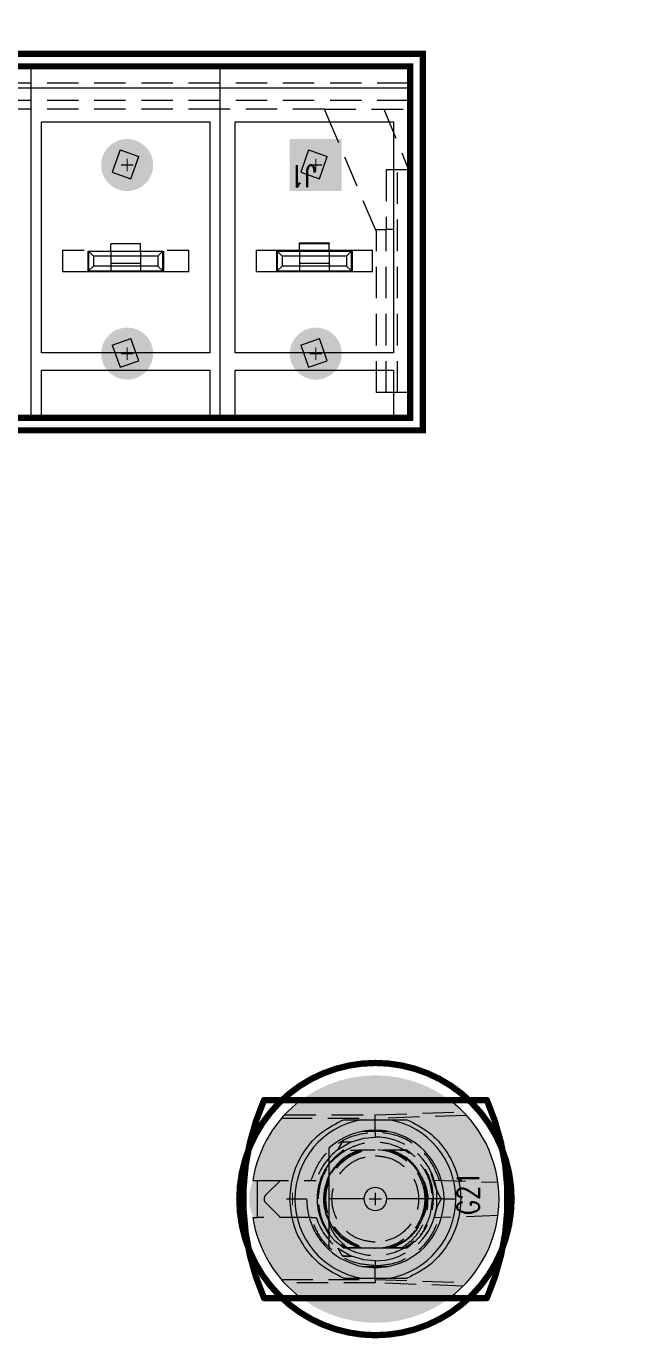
# Model space of a CAD drawing. Header units: millimetres. Extents: x 5 to 1395, y 5 to 415.
# Drawn here: x 1054.5 to 1079.2, y 230.2 to 283.2 of the extents above; entities that cross this region are included whole.
import ezdxf

# ---------------------------------------------------------------- set-up
doc = ezdxf.new("R2010")
doc.units = ezdxf.units.MM
doc.header["$PDSIZE"] = -1
doc.linetypes.add('HIDDEN', pattern=[1.905, 1.27, -0.635])
for name, color, linetype in [('DRIL_PLTE_THRU_01', 16, 'Continuous'), ('DRIL_PLTE_THRU_02', 146, 'Continuous'), ('DRIL_PLTE_THRU_03', 56, 'Continuous'), ('DRIL_PLTE_THRU_04', 216, 'Continuous'), ('DRIL_PLTE_THRU_05', 34, 'Continuous'), ('DRIL_PLTE_THRU_06', 96, 'Continuous'), ('DRIL_PLTE_THRU_07', 171, 'Continuous'), ('DRIL_PLTE_THRU_08', 176, 'Continuous'), ('DRIL_SYMBOL', 2, 'Continuous'), ('PADS_BOT', 5, 'Continuous'), ('PADS_INNER', 1, 'Continuous'), ('PADS_TOP', 1, 'Continuous'), ('PART_NAME_01', 1, 'Continuous'), ('PART_TOP_2DLINE_26', 5, 'Continuous'), ('PART_TOP_2DLINE_27', 5, 'Continuous')]:
    doc.layers.add(name, color=color, linetype=linetype)
doc.styles.add('W0$127', font='simplex', dxfattribs={"width": 0.75})
doc.dimstyles.new('ISO-25', dxfattribs={"dimtxt": 2.5, "dimasz": 2.5, "dimexe": 1.25, "dimexo": 0.625, "dimtad": 1, "dimtxsty": 'Standard', "dimcen": 2.5, "dimadec": 0, "dimazin": 0, "dimtfac": 1, "dimtmove": 0, "dimatfit": 3, "dimfxl": 0, "dimarcsym": 0})

# ---------------------------------------------------------------- blocks, each defined once
blk = doc.blocks.new('SMOOTH_0$254')
at = {"const_width": 0.127}
blk.add_lwpolyline([(-0.0635, 0, 1), (0.0635, 0, 1)], format="xyb", close=True, dxfattribs=at)
blk = doc.blocks.new('PART_BODY_TOP_13')
at = {"layer": 'PART_TOP_2DLINE_26', "const_width": 0.254}
blk.add_lwpolyline([(53.6702, -8.4836), (-54.0258, -8.4836), (-54.0258, 6.731), (53.6702, 6.731)], close=True, dxfattribs=at)
at = {"layer": 'PART_TOP_2DLINE_27', "const_width": 0.254}
blk.add_lwpolyline([(53.1622, -7.9756), (-53.5178, -7.9756), (-53.5178, 6.223), (53.1622, 6.223)], close=True, dxfattribs=at)
at = {"layer": 'PART_TOP_2DLINE_26'}
for p in [(-54.0258, 6.731), (-54.0258, -8.4836)]:
    blk.add_blockref('SMOOTH_0$254', p, dxfattribs=at)
at = {"layer": 'PART_TOP_2DLINE_27'}
for p in [(-53.5178, 6.223), (-53.5178, -7.9756)]:
    blk.add_blockref('SMOOTH_0$254', p, dxfattribs=at)
blk = doc.blocks.new('DRIL_SYMBOL_1$6')
at = {"layer": 'DRIL_SYMBOL', "const_width": 0.0508}
for points in [[(-0.254, 0), (0.254, 0)], [(0, -0.254), (0, 0.254)]]:
    blk.add_lwpolyline(points, dxfattribs=at)
blk = doc.blocks.new('DRIL_HOLE_1$6')
at = {"const_width": 0.8}
blk.add_lwpolyline([(-0.4, 0, 1), (0.4, 0, 1)], format="xyb", close=True, dxfattribs=at)
blk.add_blockref('DRIL_SYMBOL_1$6', (0, 0))
blk = doc.blocks.new('PAD_16')
at = {"const_width": 1.05}
blk.add_lwpolyline([(0, -0.525, 1), (0, 0.525, 1)], format="xyb", close=True, dxfattribs=at)
blk = doc.blocks.new('PAD_18')
at = {"const_width": 2.1}
blk.add_lwpolyline([(-1.05, 0), (1.05, 0)], dxfattribs=at)
blk = doc.blocks.new('STK_TOP_112')
at = {"layer": 'DRIL_PLTE_THRU_01'}
blk.add_blockref('DRIL_HOLE_1$6', (0, 0), dxfattribs=at)
at = {"layer": 'DRIL_PLTE_THRU_02'}
blk.add_blockref('DRIL_HOLE_1$6', (0, 0), dxfattribs=at)
at = {"layer": 'DRIL_PLTE_THRU_03'}
blk.add_blockref('DRIL_HOLE_1$6', (0, 0), dxfattribs=at)
at = {"layer": 'DRIL_PLTE_THRU_04'}
blk.add_blockref('DRIL_HOLE_1$6', (0, 0), dxfattribs=at)
at = {"layer": 'DRIL_PLTE_THRU_05'}
blk.add_blockref('DRIL_HOLE_1$6', (0, 0), dxfattribs=at)
at = {"layer": 'DRIL_PLTE_THRU_06'}
blk.add_blockref('DRIL_HOLE_1$6', (0, 0), dxfattribs=at)
at = {"layer": 'DRIL_PLTE_THRU_07'}
blk.add_blockref('DRIL_HOLE_1$6', (0, 0), dxfattribs=at)
at = {"layer": 'DRIL_PLTE_THRU_08'}
blk.add_blockref('DRIL_HOLE_1$6', (0, 0), dxfattribs=at)
at = {"layer": 'PADS_BOT'}
blk.add_blockref('PAD_16', (0, 0), dxfattribs=at)
at = {"layer": 'PADS_INNER'}
blk.add_blockref('PAD_16', (0, 0), dxfattribs=at)
at = {"layer": 'PADS_TOP'}
blk.add_blockref('PAD_18', (0, 0), dxfattribs=at)
blk = doc.blocks.new('STK_TOP_89')
at = {"layer": 'DRIL_PLTE_THRU_01'}
blk.add_blockref('DRIL_HOLE_1$6', (0, 0), dxfattribs=at)
at = {"layer": 'DRIL_PLTE_THRU_02'}
blk.add_blockref('DRIL_HOLE_1$6', (0, 0), dxfattribs=at)
at = {"layer": 'DRIL_PLTE_THRU_03'}
blk.add_blockref('DRIL_HOLE_1$6', (0, 0), dxfattribs=at)
at = {"layer": 'DRIL_PLTE_THRU_04'}
blk.add_blockref('DRIL_HOLE_1$6', (0, 0), dxfattribs=at)
at = {"layer": 'DRIL_PLTE_THRU_05'}
blk.add_blockref('DRIL_HOLE_1$6', (0, 0), dxfattribs=at)
at = {"layer": 'DRIL_PLTE_THRU_06'}
blk.add_blockref('DRIL_HOLE_1$6', (0, 0), dxfattribs=at)
at = {"layer": 'DRIL_PLTE_THRU_07'}
blk.add_blockref('DRIL_HOLE_1$6', (0, 0), dxfattribs=at)
at = {"layer": 'DRIL_PLTE_THRU_08'}
blk.add_blockref('DRIL_HOLE_1$6', (0, 0), dxfattribs=at)
at = {"layer": 'PADS_BOT'}
blk.add_blockref('PAD_16', (0, 0), dxfattribs=at)
at = {"layer": 'PADS_INNER'}
blk.add_blockref('PAD_16', (0, 0), dxfattribs=at)
at = {"layer": 'PADS_TOP'}
blk.add_blockref('PAD_16', (0, 0), dxfattribs=at)
blk = doc.blocks.new('SYM_TOP_15')
for name, p in [('PART_BODY_TOP_13', (0, 0)), ('STK_TOP_89', (-49.7078, 3.6322)), ('STK_TOP_89', (-42.0878, 3.6322)), ('STK_TOP_112', (-49.7078, -3.9878)), ('STK_TOP_89', (-42.0878, -3.9878))]:
    blk.add_blockref(name, p)
blk = doc.blocks.new('PART_TOP_100')
blk.add_blockref('SYM_TOP_15', (0, 0))
at = {"layer": 'PART_NAME_01', "style": 'W0$127', "width": 0.75}
blk.add_text('J1', height=0.889, dxfattribs=at).set_placement((-49.7078, -3.9878))
blk = doc.blocks.new('PART_BODY_TOP_1')
at = {"layer": 'PART_TOP_2DLINE_26', "const_width": 0.254}
blk.add_lwpolyline([(5.5, 0, 1), (-5.5, 0, 1)], format="xyb", close=True, dxfattribs=at)
at = {"layer": 'PART_TOP_2DLINE_27', "const_width": 0.254}
blk.add_lwpolyline([(-4.5, 4), (4.5, 4, -0.208911), (4.5, -4), (-4.5, -4, -0.208911)], format="xyb", close=True, dxfattribs=at)
at = {"layer": 'PART_TOP_2DLINE_27'}
for p in [(-4.5, 4), (4.5, 4), (-4.5, -4), (4.5, -4)]:
    blk.add_blockref('SMOOTH_0$254', p, dxfattribs=at)
blk = doc.blocks.new('DRIL_SYMBOL_5$15')
at = {"layer": 'DRIL_SYMBOL', "const_width": 0.0508}
for points in [[(-0.254, 0), (0.254, 0)], [(0, -0.254), (0, 0.254)]]:
    blk.add_lwpolyline(points, dxfattribs=at)
blk = doc.blocks.new('DRIL_HOLE_5$15')
at = {"const_width": 2.575}
blk.add_lwpolyline([(-1.2875, 0, 1), (1.2875, 0, 1)], format="xyb", close=True, dxfattribs=at)
blk.add_blockref('DRIL_SYMBOL_5$15', (0, 0))
blk = doc.blocks.new('PAD_0')
at = {"const_width": 5}
blk.add_lwpolyline([(0, -2.5, 1), (0, 2.5, 1)], format="xyb", close=True, dxfattribs=at)
blk = doc.blocks.new('STK_TOP_181')
at = {"layer": 'DRIL_PLTE_THRU_01'}
blk.add_blockref('DRIL_HOLE_5$15', (0, 0), dxfattribs=at)
at = {"layer": 'DRIL_PLTE_THRU_02'}
blk.add_blockref('DRIL_HOLE_5$15', (0, 0), dxfattribs=at)
at = {"layer": 'DRIL_PLTE_THRU_03'}
blk.add_blockref('DRIL_HOLE_5$15', (0, 0), dxfattribs=at)
at = {"layer": 'DRIL_PLTE_THRU_04'}
blk.add_blockref('DRIL_HOLE_5$15', (0, 0), dxfattribs=at)
at = {"layer": 'DRIL_PLTE_THRU_05'}
blk.add_blockref('DRIL_HOLE_5$15', (0, 0), dxfattribs=at)
at = {"layer": 'DRIL_PLTE_THRU_06'}
blk.add_blockref('DRIL_HOLE_5$15', (0, 0), dxfattribs=at)
at = {"layer": 'DRIL_PLTE_THRU_07'}
blk.add_blockref('DRIL_HOLE_5$15', (0, 0), dxfattribs=at)
at = {"layer": 'DRIL_PLTE_THRU_08'}
blk.add_blockref('DRIL_HOLE_5$15', (0, 0), dxfattribs=at)
at = {"layer": 'PADS_BOT'}
blk.add_blockref('PAD_0', (0, 0), dxfattribs=at)
at = {"layer": 'PADS_INNER'}
blk.add_blockref('PAD_0', (0, 0), dxfattribs=at)
at = {"layer": 'PADS_TOP'}
blk.add_blockref('PAD_0', (0, 0), dxfattribs=at)
blk = doc.blocks.new('DRIL_SYMBOL_2$55')
at = {"layer": 'DRIL_SYMBOL', "const_width": 0.0508}
for points in [[(-0.254, 0), (0.254, 0)], [(0, -0.254), (0, 0.254)]]:
    blk.add_lwpolyline(points, dxfattribs=at)
blk = doc.blocks.new('DRIL_HOLE_2$55')
at = {"const_width": 1.275}
blk.add_lwpolyline([(-0.6375, 0, 1), (0.6375, 0, 1)], format="xyb", close=True, dxfattribs=at)
blk.add_blockref('DRIL_SYMBOL_2$55', (0, 0))
blk = doc.blocks.new('PAD_1')
at = {"const_width": 1.75}
blk.add_lwpolyline([(0, -0.875, 1), (0, 0.875, 1)], format="xyb", close=True, dxfattribs=at)
blk = doc.blocks.new('STK_TOP_182')
at = {"layer": 'DRIL_PLTE_THRU_01'}
blk.add_blockref('DRIL_HOLE_2$55', (0, 0), dxfattribs=at)
at = {"layer": 'DRIL_PLTE_THRU_02'}
blk.add_blockref('DRIL_HOLE_2$55', (0, 0), dxfattribs=at)
at = {"layer": 'DRIL_PLTE_THRU_03'}
blk.add_blockref('DRIL_HOLE_2$55', (0, 0), dxfattribs=at)
at = {"layer": 'DRIL_PLTE_THRU_04'}
blk.add_blockref('DRIL_HOLE_2$55', (0, 0), dxfattribs=at)
at = {"layer": 'DRIL_PLTE_THRU_05'}
blk.add_blockref('DRIL_HOLE_2$55', (0, 0), dxfattribs=at)
at = {"layer": 'DRIL_PLTE_THRU_06'}
blk.add_blockref('DRIL_HOLE_2$55', (0, 0), dxfattribs=at)
at = {"layer": 'DRIL_PLTE_THRU_07'}
blk.add_blockref('DRIL_HOLE_2$55', (0, 0), dxfattribs=at)
at = {"layer": 'DRIL_PLTE_THRU_08'}
blk.add_blockref('DRIL_HOLE_2$55', (0, 0), dxfattribs=at)
at = {"layer": 'PADS_BOT'}
blk.add_blockref('PAD_1', (0, 0), dxfattribs=at)
at = {"layer": 'PADS_INNER'}
blk.add_blockref('PAD_1', (0, 0), dxfattribs=at)
at = {"layer": 'PADS_TOP'}
blk.add_blockref('PAD_1', (0, 0), dxfattribs=at)
blk = doc.blocks.new('SYM_TOP_3')
for name, p in [('PART_BODY_TOP_1', (0, 0)), ('STK_TOP_181', (0, 0)), ('STK_TOP_182', (3.35, 0))]:
    blk.add_blockref(name, p)
blk = doc.blocks.new('PART_TOP_11')
blk.add_blockref('SYM_TOP_3', (0, 0))
at = {"layer": 'PART_NAME_01', "style": 'W0$127', "width": 0.75}
blk.add_text('G21', height=0.889, rotation=270, dxfattribs=at).set_placement((-4.191, 0.635))
blk = doc.blocks.new('q')
at = {"rotation": 180}
for name, p in [('PART_TOP_100', (1016.468, 273.592)), ('PART_TOP_11', (1068.585, 235.799))]:
    blk.add_blockref(name, p, dxfattribs=at)
blk = doc.blocks.new('*D231')
at = {"color": 0, "lineweight": -2}
for p, q in [((969.595, 286.609), (969.595, 323.77)), ((1257.145, 181.679), (1257.145, 323.77)), ((1253.843, 322.77), (972.897, 322.77))]:
    blk.add_line(p, q, dxfattribs=at)
at = {"color": 0}
for points in [[(972.897, 323.321), (972.897, 322.22), (969.595, 322.77)], [(1253.843, 323.321), (1253.843, 322.22), (1257.145, 322.77)]]:
    blk.add_solid(points, dxfattribs=at)
at = {"layer": 'Defpoints', "color": 0}
for p in [(969.595, 322.77), (969.595, 285.609), (1257.145, 180.679)]:
    blk.add_point(p, dxfattribs=at)
at = {"color": 0, "insert": (1113.37, 326.336), "char_height": 3.5, "attachment_point": 5}
blk.add_mtext('287,550', dxfattribs=at)

msp = doc.modelspace()

# ---------------------------------------------------------------- linework, layer by layer
at = {"color": 7, "linetype": 'Continuous', "lineweight": 15}
for p, q in [((1047.0648, 281.5888), (1054.6848, 281.5888)), ((1054.6848, 280.6888), (1054.6848, 281.5888)), ((1054.6848, 281.5888), (1062.3048, 281.5888)), ((1062.3048, 281.5888), (1069.9248, 281.5888)), ((1062.3048, 281.5888), (1062.3048, 280.6888)), ((1069.9248, 281.5888), (1069.9248, 280.6888)), ((1054.6848, 280.6888), (1047.0648, 280.6888)), ((1054.6848, 267.3888), (1054.6848, 280.6888)), ((1062.3048, 280.6888), (1054.6848, 280.6888)), ((1062.3048, 280.6888), (1062.3048, 267.3888)), ((1069.9248, 280.6888), (1062.3048, 280.6888)), ((1069.9248, 267.3888), (1069.9248, 280.6888)), ((1055.0948, 269.9888), (1055.0948, 279.3188)), ((1055.0948, 279.3188), (1061.8948, 279.3188)), ((1061.8948, 279.3188), (1061.8948, 269.9888)), ((1062.9148, 269.9888), (1062.9148, 279.3188)), ((1062.9148, 279.3188), (1069.3148, 279.3188)), ((1069.3148, 279.3188), (1069.3148, 269.9888)), ((1059.0948, 274.398), (1057.8948, 274.398)), ((1057.8948, 274.0988), (1057.8948, 274.398)), ((1059.0948, 274.0988), (1059.0948, 274.398)), ((1066.7148, 274.398), (1065.5148, 274.398)), ((1065.5148, 274.0988), (1065.5148, 274.398)), ((1066.7148, 274.0988), (1066.7148, 274.398)), ((1055.9448, 274.1388), (1056.8244, 274.1388)), ((1055.9448, 274.1388), (1055.9448, 273.2588)), ((1056.9648, 274.0988), (1056.9648, 273.2988)), ((1057.1948, 273.8988), (1056.9948, 274.0988)), ((1056.9948, 274.0988), (1059.9948, 274.0988)), ((1056.9948, 274.0988), (1056.9948, 273.2988)), ((1059.7948, 273.8988), (1057.1948, 273.8988)), ((1057.1948, 273.8988), (1057.1948, 273.4988)), ((1059.9948, 274.0988), (1059.7948, 273.8988)), ((1059.7948, 273.8988), (1059.7948, 273.4988)), ((1059.9948, 273.2988), (1059.9948, 274.0988)), ((1060.0248, 274.0988), (1060.0248, 273.2988)), ((1060.1652, 274.1388), (1061.0448, 274.1388)), ((1061.0448, 273.2588), (1061.0448, 274.1388)), ((1063.7648, 274.1388), (1065.5148, 274.1388)), ((1063.7648, 274.1388), (1063.7648, 273.2588)), ((1064.6148, 274.0988), (1064.5848, 274.0988)), ((1064.5848, 274.0988), (1064.5848, 273.2988)), ((1064.8148, 273.8988), (1064.6148, 274.0988)), ((1064.6148, 274.0988), (1067.6148, 274.0988)), ((1064.6148, 274.0988), (1064.6148, 273.2988)), ((1067.4148, 273.8988), (1064.8148, 273.8988)), ((1064.8148, 273.8988), (1064.8148, 273.4988)), ((1066.7148, 274.1388), (1068.4648, 274.1388)), ((1067.6148, 274.0988), (1067.4148, 273.8988)), ((1067.4148, 273.8988), (1067.4148, 273.4988)), ((1067.6148, 273.2988), (1067.6148, 274.0988)), ((1067.6148, 274.0988), (1067.6448, 274.0988)), ((1067.6448, 274.0988), (1067.6448, 273.2988)), ((1068.4648, 273.2588), (1068.4648, 274.1388)), ((1061.0448, 273.2588), (1055.9448, 273.2588)), ((1056.9648, 273.2988), (1056.9948, 273.2988)), ((1057.1948, 273.4988), (1056.9948, 273.2988)), ((1056.9948, 273.2988), (1059.9948, 273.2988)), ((1059.7948, 273.4988), (1057.1948, 273.4988)), ((1059.9948, 273.2988), (1059.7948, 273.4988)), ((1059.9948, 273.2988), (1060.0248, 273.2988)), ((1068.4648, 273.2588), (1063.7648, 273.2588)), ((1064.5848, 273.2988), (1064.6148, 273.2988)), ((1064.8148, 273.4988), (1064.6148, 273.2988)), ((1064.6148, 273.2988), (1067.6148, 273.2988)), ((1067.4148, 273.4988), (1064.8148, 273.4988)), ((1067.6148, 273.2988), (1067.4148, 273.4988)), ((1067.6148, 273.2988), (1067.6448, 273.2988)), ((1061.8948, 269.9888), (1055.0948, 269.9888)), ((1069.3148, 269.9888), (1062.9148, 269.9888)), ((1055.0948, 267.3888), (1055.0948, 269.2888)), ((1055.0948, 269.2888), (1061.8948, 269.2888)), ((1061.8948, 269.2888), (1061.8948, 267.3888)), ((1062.9148, 269.2888), (1069.3148, 269.2888)), ((1062.9148, 267.3888), (1062.9148, 269.2888)), ((1069.3148, 269.2888), (1069.3148, 267.3888)), ((1054.2748, 267.3888), (1054.6848, 267.3888)), ((1054.6848, 267.3888), (1055.0948, 267.3888)), ((1061.8948, 267.3888), (1055.0948, 267.3888)), ((1061.8948, 267.3888), (1062.3048, 267.3888)), ((1062.3048, 267.3888), (1062.9148, 267.3888)), ((1069.3148, 267.3888), (1062.9148, 267.3888)), ((1069.3148, 267.3888), (1069.9248, 267.3888)), ((1071.5798, 239.8038), (1065.5798, 239.8038)), ((1063.6364, 236.5538), (1063.8048, 236.5538)), ((1063.8048, 236.5538), (1063.8048, 235.0538)), ((1065.3298, 235.8038), (1065.8048, 235.8038)), ((1068.115, 235.8038), (1066.7048, 235.8038)), ((1071.3548, 235.8038), (1069.0446, 235.8038)), ((1071.3548, 235.8038), (1071.8298, 235.8038)), ((1063.6364, 235.0538), (1063.8048, 235.0538)), ((1065.5798, 231.8038), (1071.5798, 231.8038))]:
    msp.add_line(p, q, dxfattribs=at)
at = {"color": 7, "linetype": 'HIDDEN', "lineweight": 0}
for p, q in [((1054.6848, 280.8888), (1047.0648, 280.8888)), ((1062.3048, 280.8888), (1054.6848, 280.8888)), ((1069.9248, 280.8888), (1062.3048, 280.8888)), ((1054.6848, 280.1888), (1047.0648, 280.1888)), ((1062.3048, 280.1888), (1054.6848, 280.1888)), ((1069.9248, 280.1888), (1062.3048, 280.1888)), ((1054.6848, 279.8388), (1047.0648, 279.8388)), ((1062.3048, 279.8388), (1054.6848, 279.8388)), ((1066.5248, 279.8388), (1062.3048, 279.8388)), ((1066.5248, 279.8388), (1069.9248, 279.8388)), ((1066.7455, 279.3188), (1066.5248, 279.8388)), ((1068.9248, 279.8388), (1069.9248, 277.3888)), ((1068.592, 274.9688), (1066.7455, 279.3188)), ((1058.2671, 278.1895), (1057.95, 277.294)), ((1058.2671, 278.1895), (1059.0212, 277.9224)), ((1058.7041, 277.0269), (1059.0212, 277.9224)), ((1065.8871, 278.1895), (1065.57, 277.294)), ((1065.8871, 278.1895), (1066.6412, 277.9224)), ((1066.3241, 277.0269), (1066.6412, 277.9224)), ((1069.0248, 277.3888), (1069.0248, 274.9688)), ((1069.3148, 277.3888), (1069.0248, 277.3888)), ((1069.9248, 277.3888), (1069.3148, 277.3888)), ((1069.4748, 268.3888), (1069.4748, 277.3888)), ((1057.95, 277.294), (1058.7041, 277.0269)), ((1065.57, 277.294), (1066.3241, 277.0269)), ((1068.592, 274.9688), (1069.0248, 274.9688)), ((1068.6248, 274.8915), (1068.592, 274.9688)), ((1068.6248, 268.3888), (1068.6248, 274.8915)), ((1069.0248, 268.3888), (1069.0248, 274.9688)), ((1069.3148, 274.9688), (1069.0248, 274.9688)), ((1065.5148, 274.398), (1065.5148, 274.4388)), ((1065.5148, 274.4388), (1066.7148, 274.4388)), ((1066.7148, 274.4388), (1066.7148, 274.398)), ((1057.8948, 274.0988), (1057.8948, 273.2988)), ((1059.0948, 274.0988), (1059.0948, 273.2988)), ((1065.5148, 274.1388), (1066.7148, 274.1388)), ((1065.5148, 274.0988), (1065.5148, 273.2988)), ((1066.7148, 274.0988), (1066.7148, 273.2988)), ((1059.0948, 273.5988), (1057.8948, 273.5988)), ((1066.7148, 273.5988), (1065.5148, 273.5988)), ((1057.95, 270.3036), (1058.7041, 270.5706)), ((1059.0212, 269.6751), (1058.7041, 270.5706)), ((1065.57, 270.3036), (1066.3241, 270.5706)), ((1066.6412, 269.6751), (1066.3241, 270.5706)), ((1057.95, 270.3036), (1058.2671, 269.4081)), ((1065.57, 270.3036), (1065.8871, 269.4081)), ((1058.2671, 269.4081), (1059.0212, 269.6751)), ((1065.8871, 269.4081), (1066.6412, 269.6751)), ((1069.0248, 268.3888), (1068.6248, 268.3888)), ((1069.4748, 268.3888), (1069.0248, 268.3888)), ((1069.9248, 268.3888), (1069.4748, 268.3888)), ((1064.9085, 239.1981), (1068.5798, 239.1981)), ((1068.5798, 239.1982), (1072.1323, 239.3223)), ((1068.5798, 239.0538), (1068.5798, 239.1982)), ((1072.2655, 239.1825), (1068.5798, 239.0538)), ((1067.9295, 239.0538), (1064.7801, 239.0538)), ((1068.5798, 238.5038), (1068.5798, 239.0538)), ((1068.5798, 238.5038), (1068.5798, 238.3038)), ((1069.1042, 238.5288), (1069.1042, 238.5288)), ((1066.6906, 237.2014), (1067.3063, 237.7788)), ((1067.6199, 238.1121), (1067.0607, 237.7893)), ((1067.0607, 237.7893), (1067.2182, 238.0621)), ((1067.3063, 237.7788), (1067.0703, 237.581)), ((1067.3572, 237.4848), (1067.9289, 237.7788)), ((1067.3572, 237.4848), (1067.9289, 237.7788)), ((1067.5789, 237.7788), (1067.9289, 237.7788)), ((1067.6748, 237.619), (1068.0138, 237.7788)), ((1068.0138, 237.7788), (1067.6748, 237.619)), ((1067.9289, 237.7788), (1067.6878, 237.6548)), ((1068.2646, 237.7788), (1068.0138, 237.7788)), ((1068.4982, 237.7788), (1068.2646, 237.7788)), ((1068.5798, 237.7788), (1068.3118, 237.7788)), ((1069.1458, 237.7788), (1068.895, 237.7788)), ((1069.1458, 237.7788), (1069.8513, 237.4175)), ((1069.1458, 237.7788), (1069.6157, 237.5572)), ((1069.6156, 237.5572), (1069.1458, 237.7788)), ((1069.1458, 237.7787), (1069.6779, 237.5279)), ((1069.6779, 237.5279), (1069.1458, 237.7787)), ((1069.1458, 237.7787), (1069.6779, 237.5279)), ((1069.6779, 237.5279), (1069.1458, 237.7787)), ((1069.8533, 237.7788), (1069.2307, 237.7788)), ((1069.6777, 237.5489), (1069.2307, 237.7788)), ((1069.2307, 237.7788), (1069.7448, 237.5145)), ((1069.7448, 237.5144), (1069.2307, 237.7788)), ((1069.2307, 237.7788), (1069.7448, 237.5145)), ((1069.5807, 237.7788), (1069.8533, 237.7788)), ((1069.9927, 237.662), (1069.8533, 237.7788)), ((1070.0508, 237.6133), (1069.8533, 237.7788)), ((1063.8048, 236.5538), (1065.9861, 236.5538)), ((1064.1717, 235.9806), (1064.745, 236.5538)), ((1071.0589, 236.1266), (1070.8387, 236.8148)), ((1070.9599, 236.5687), (1073.534, 236.4788)), ((1070.9599, 236.5687), (1071.0589, 236.1266)), ((1070.9298, 235.8038), (1070.8892, 236.1275)), ((1070.9298, 235.8038), (1070.8909, 236.1141)), ((1071.0589, 236.1266), (1071.2164, 235.8538)), ((1071.0589, 235.4809), (1071.0589, 236.1266)), ((1064.745, 235.0538), (1064.1717, 235.627)), ((1070.8966, 235.5388), (1070.9298, 235.8038)), ((1070.9398, 235.003), (1071.0589, 235.4809)), ((1071.0589, 235.4809), (1070.9599, 235.0389)), ((1071.2164, 235.7538), (1071.0589, 235.4809)), ((1065.9861, 235.0538), (1063.8048, 235.0538)), ((1073.534, 235.1288), (1070.9599, 235.0389)), ((1070.4043, 234.3472), (1070.615, 234.6288)), ((1067.0779, 234.0202), (1067.3063, 233.8288)), ((1067.128, 233.9782), (1067.3063, 233.8288)), ((1067.6141, 233.9907), (1067.9289, 233.8288)), ((1068.0138, 233.8288), (1067.6965, 233.9784)), ((1067.7009, 233.9763), (1068.0138, 233.8288)), ((1069.7023, 234.0912), (1069.1458, 233.8288)), ((1069.1458, 233.8288), (1069.7023, 234.0912)), ((1069.7023, 234.0912), (1069.1458, 233.8288)), ((1069.1458, 233.8288), (1069.7023, 234.0912)), ((1069.2307, 233.8288), (1069.743, 234.0922)), ((1069.8533, 233.8288), (1070.1268, 234.058)), ((1067.0607, 233.8183), (1067.6199, 233.4954)), ((1067.6199, 233.4954), (1067.3048, 233.4954)), ((1067.3063, 233.8288), (1067.9289, 233.8288)), ((1067.9289, 233.8288), (1067.3063, 233.8288)), ((1067.3063, 233.8288), (1068.2646, 233.8288)), ((1068.2646, 233.8288), (1068.895, 233.8288)), ((1068.895, 233.8288), (1069.6524, 233.8288)), ((1069.2307, 233.8288), (1069.8533, 233.8288)), ((1069.6524, 233.8288), (1069.2307, 233.8288)), ((1068.5798, 233.3038), (1068.5798, 233.1038)), ((1068.5798, 232.5538), (1068.5798, 233.1038)), ((1064.7801, 232.5538), (1067.9295, 232.5538)), ((1068.5798, 232.4094), (1064.9085, 232.4094)), ((1068.5798, 232.5538), (1072.2655, 232.4251)), ((1068.5798, 232.5538), (1068.5798, 232.4094)), ((1072.1323, 232.2853), (1068.5798, 232.4094))]:
    msp.add_line(p, q, dxfattribs=at)
at = {"color": 7, "linetype": 'HIDDEN', "lineweight": 0, "flags": 128}
for points in [[(1057.8948, 274.0988), (1057.8948, 274.0988)], [(1059.0948, 274.0988), (1059.0948, 274.0988)], [(1059.9948, 274.0988), (1059.9948, 274.0988)], [(1065.5148, 274.0988), (1065.5148, 274.0988)], [(1066.7148, 274.0988), (1066.7148, 274.0988)], [(1067.6148, 274.0988), (1067.6148, 274.0988)], [(1067.6199, 238.1121), (1068.1142, 238.26), (1068.5883, 238.3038)], [(1067.3063, 237.7788), (1067.3063, 237.7788)], [(1068.0138, 237.7788), (1068.0138, 237.7788)], [(1068.0138, 237.7788), (1068.0138, 237.7788)], [(1068.0138, 237.7788), (1068.0138, 237.7788)], [(1068.0138, 237.7788), (1068.0138, 237.7788)], [(1068.0138, 237.7788), (1068.0138, 237.7788)], [(1069.1458, 237.7788), (1069.1458, 237.7788)], [(1069.1458, 237.7788), (1069.1458, 237.7788)], [(1069.1458, 237.7788), (1069.1458, 237.7788)], [(1069.1458, 237.7788), (1069.1458, 237.7788)], [(1069.1458, 237.7788), (1069.1458, 237.7788)], [(1069.1458, 237.7788), (1069.1458, 237.7788)], [(1069.1458, 237.7788), (1069.1458, 237.7788)], [(1069.1458, 237.7788), (1069.1458, 237.7788)], [(1069.8533, 237.7788), (1069.8533, 237.7788)], [(1066.6506, 235.0277), (1066.6468, 235.0563), (1066.6467, 235.0652), (1066.647, 235.0665), (1066.6474, 235.0674), (1066.6475, 235.0675), (1066.6475, 235.0676), (1066.6476, 235.0676), (1066.6476, 235.0676), (1066.6476, 235.0676), (1066.6476, 235.0676), (1066.6476, 235.0676), (1066.6475, 235.0676), (1066.6473, 235.0676), (1066.6472, 235.0676), (1066.6472, 235.0676), (1066.6472, 235.0676), (1066.6472, 235.0676), (1066.6472, 235.0676), (1066.6473, 235.0676), (1066.6475, 235.0677), (1066.6477, 235.0677), (1066.6478, 235.0677), (1066.6478, 235.0677), (1066.6479, 235.0678), (1066.6479, 235.0678), (1066.6479, 235.0678), (1066.6479, 235.0678), (1066.6482, 235.0678), (1066.6486, 235.0677), (1066.6493, 235.0673), (1066.6519, 235.0644), (1066.7161, 234.9349), (1066.8033, 234.7719)], [(1070.359, 234.7765), (1070.359, 234.7765)], [(1069.607, 234.0246), (1069.607, 234.0246)], [(1067.3063, 233.8288), (1067.3063, 233.8288)], [(1067.3063, 233.8288), (1067.3063, 233.8288)], [(1067.3063, 233.8288), (1067.3063, 233.8288)], [(1067.3063, 233.8288), (1067.3063, 233.8288)], [(1067.3063, 233.8288), (1067.3063, 233.8288)], [(1067.3063, 233.8288), (1067.3063, 233.8288)], [(1067.3063, 233.8288), (1067.3063, 233.8288)], [(1067.3063, 233.8288), (1067.3063, 233.8288)], [(1068.5798, 233.3038), (1068.1142, 233.3475), (1067.6199, 233.4954)], [(1068.2646, 233.8288), (1068.2646, 233.8288)], [(1068.895, 233.8288), (1068.895, 233.8288)], [(1069.8533, 233.8288), (1069.8533, 233.8288)], [(1069.8533, 233.8288), (1069.8533, 233.8288)], [(1069.8533, 233.8288), (1069.8533, 233.8288)], [(1069.8533, 233.8288), (1069.8533, 233.8288)], [(1069.8533, 233.8288), (1069.8533, 233.8288)], [(1069.8533, 233.8288), (1069.8533, 233.8288)], [(1069.8533, 233.8288), (1069.8533, 233.8288)]]:
    msp.add_lwpolyline(points, dxfattribs=at)
at = {"color": 7, "linetype": 'HIDDEN', "lineweight": 0}
msp.add_circle((1068.5798, 235.8038), 2, dxfattribs=at)
at = {"color": 7, "linetype": 'Continuous', "lineweight": 15}
for radius, start, end in [(5, 126.8699, 171.37307), (5, 306.8699, 53.1301), (3.25, 100.06327, 180), (3.25, 0, 79.93673), (2.775, 100.89324, 132.50663), (2.775, 79.10676, 100.89295), (2.775, 0, 79.10705), (0.4648, 0, 180), (3.25, 180, 259.93673), (0.4648, 180, 0), (2.775, 280.89295, 0), (3.25, 280.06327, 0), (5, 188.62693, 233.1301), (2.775, 227.49336, 259.10705), (2.775, 259.10668, 280.89376)]:
    msp.add_arc((1068.5798, 235.8038), radius, start, end, dxfattribs=at)
at = {"color": 7, "linetype": 'HIDDEN', "lineweight": 0}
for radius, start, end in [(2.5, 17.81569, 90), (2.5, 127.42024, 162.5424), (2.35, 143.50581, 237.18508), (2.5, 197.4576, 232.57976), (2.5, 270, 342.18431)]:
    msp.add_arc((1068.5798, 235.8038), radius, start, end, dxfattribs=at)
at = {"color": 7, "linetype": 'Continuous', "lineweight": 15}
for points, knots in [([(1065.1298, 235.8098), (1065.1584, 236.1433), (1065.217, 236.8255), (1065.6832, 237.7632), (1066.3801, 238.5449), (1066.9915, 238.8531), (1067.2904, 239.0038)], [0, 0, 0, 0, 0.2444232, 0.4999998, 0.7555769, 1, 1, 1, 1]), ([(1067.2904, 239.0038), (1067.4249, 239.0038), (1067.5987, 239.0038), (1067.793, 239.0038), (1067.8736, 239.0038), (1067.9276, 239.0038), (1067.9672, 239.0038), (1067.9934, 239.0038), (1068.0074, 239.0038), (1068.0115, 239.0038), (1068.0118, 239.0038), (1068.0119, 239.0038)], [0, 0, 0, 0, 0.521928, 0.6747068, 0.7796364, 0.8517325, 0.9016677, 0.9545656, 0.9758794, 0.9930947, 1, 1, 1, 1]), ([(1068.0119, 239.0038), (1068.1879, 239.0038), (1068.5403, 239.0038), (1068.9334, 239.0038), (1069.1258, 239.0038), (1069.1477, 239.0038)], [0, 0, 0, 0, 0.4691021, 0.9396121, 1, 1, 1, 1]), ([(1069.1477, 239.0038), (1069.1482, 239.0038), (1069.1494, 239.0038), (1069.1611, 239.0038), (1069.2046, 239.0038), (1069.4011, 239.0038), (1069.635, 239.0038), (1069.8312, 239.0038), (1069.8692, 239.0038)], [0, 0, 0, 0, 0.0169296, 0.0393015, 0.0816945, 0.2361993, 0.8521512, 1, 1, 1, 1]), ([(1069.8692, 239.0038), (1070.1682, 238.8528), (1070.7799, 238.5441), (1071.482, 237.7608), (1071.9305, 236.8211), (1072.0784, 235.8038), (1071.9305, 234.7864), (1071.482, 233.8468), (1070.7799, 233.0635), (1070.1682, 232.7547), (1069.8692, 232.6038)], [0, 0, 0, 0, 0.1222031, 0.25, 0.377796, 0.4999996, 0.6222032, 0.75, 0.8777969, 1, 1, 1, 1]), ([(1069.1042, 238.5288), (1068.8141, 238.5288), (1068.461, 238.5288), (1068.1168, 238.5288), (1068.0554, 238.5288)], [0, 0, 0, 0, 0.8214867, 1, 1, 1, 1]), ([(1066.7048, 237.8495), (1066.7048, 237.4119), (1066.7048, 236.8089), (1066.7048, 236.0201), (1066.7048, 235.8038)], [0, 0, 0, 0, 0.7257586, 1, 1, 1, 1]), ([(1067.2904, 232.6038), (1066.9907, 232.755), (1066.3776, 233.0643), (1065.6795, 233.8492), (1065.214, 234.7908), (1065.1574, 235.4753), (1065.1298, 235.8098)], [0, 0, 0, 0, 0.2443895, 0.4999986, 0.755608, 1, 1, 1, 1]), ([(1065.8048, 235.8038), (1065.8162, 235.612), (1065.8391, 235.2285), (1066.0239, 234.6793), (1066.3038, 234.172), (1066.5712, 233.896), (1066.7048, 233.758)], [0, 0, 0, 0, 0.2500003, 0.5000016, 0.7499998, 1, 1, 1, 1]), ([(1066.7048, 235.8038), (1066.7048, 235.6089), (1066.7048, 235.1044), (1066.7048, 234.4227), (1066.7048, 233.9737), (1066.7048, 233.7581)], [0, 0, 0, 0, 0.2465265, 0.6381386, 1, 1, 1, 1]), ([(1068.0554, 233.0788), (1068.3455, 233.0788), (1068.6986, 233.0788), (1069.0428, 233.0788), (1069.1042, 233.0788)], [0, 0, 0, 0, 0.8214986, 1, 1, 1, 1]), ([(1067.2904, 232.6038), (1067.4249, 232.6038), (1067.5987, 232.6038), (1067.793, 232.6038), (1067.8736, 232.6038), (1067.9276, 232.6038), (1067.9672, 232.6038), (1067.9934, 232.6038), (1068.0074, 232.6038), (1068.0115, 232.6038), (1068.0118, 232.6038), (1068.0119, 232.6038)], [0, 0, 0, 0, 0.521928, 0.6747068, 0.7796364, 0.8517325, 0.9016677, 0.9545656, 0.9758794, 0.9930947, 1, 1, 1, 1]), ([(1068.0119, 232.6038), (1068.1879, 232.6038), (1068.5403, 232.6038), (1068.9334, 232.6038), (1069.1258, 232.6038), (1069.1477, 232.6038)], [0, 0, 0, 0, 0.4691021, 0.9396121, 1, 1, 1, 1]), ([(1069.1477, 232.6038), (1069.1482, 232.6038), (1069.1494, 232.6038), (1069.1611, 232.6038), (1069.2046, 232.6038), (1069.4011, 232.6038), (1069.635, 232.6038), (1069.8312, 232.6038), (1069.8692, 232.6038)], [0, 0, 0, 0, 0.0169296, 0.0393015, 0.0816945, 0.2361993, 0.8521512, 1, 1, 1, 1])]:
    msp.add_open_spline(points, degree=3, knots=knots, dxfattribs=at)
at = {"color": 7, "linetype": 'HIDDEN', "lineweight": 0}
for points, knots in [([(1065.9861, 236.5538), (1066.0893, 236.8181), (1066.3015, 237.361), (1066.9307, 237.9973), (1067.7167, 238.425), (1068.2972, 238.478), (1068.5798, 238.5038)], [0, 0, 0, 0, 0.2433927, 0.4999996, 0.7566069, 1, 1, 1, 1]), ([(1071.1714, 236.5613), (1071.0676, 236.8247), (1070.8545, 237.3659), (1070.2256, 237.9995), (1069.441, 238.4254), (1068.8618, 238.4781), (1068.5798, 238.5038)], [0, 0, 0, 0, 0.2434241, 0.5000007, 0.7565767, 1, 1, 1, 1]), ([(1067.3063, 237.7788), (1067.1497, 237.661), (1066.8365, 237.4253), (1066.4958, 236.9387), (1066.2786, 236.3905), (1066.2054, 235.8038), (1066.2786, 235.2171), (1066.4958, 234.6689), (1066.8365, 234.1822), (1067.1497, 233.9466), (1067.3063, 233.8288)], [0, 0, 0, 0, 0.1250008, 0.2500001, 0.3750006, 0.4999998, 0.6250006, 0.7499996, 0.8750002, 1, 1, 1, 1]), ([(1066.2798, 235.8038), (1066.3107, 236.093), (1066.3584, 236.5395), (1066.6447, 237.0756), (1066.9419, 237.4411), (1067.3079, 237.7403), (1067.8439, 238.0176), (1068.5798, 238.1596), (1069.3156, 238.0176), (1069.8516, 237.7404), (1070.2175, 237.4413), (1070.5148, 237.0758), (1070.8012, 236.5396), (1070.8489, 236.093), (1070.8798, 235.8038)], [0, 0, 0, 0, 0.1197216, 0.1848228, 0.2499994, 0.3151024, 0.3802787, 0.5000001, 0.6197215, 0.6848242, 0.7499999, 0.8151021, 0.8802784, 1, 1, 1, 1]), ([(1067.9289, 237.7788), (1067.729, 237.692), (1067.3291, 237.5186), (1066.8679, 237.0403), (1066.5686, 236.4554), (1066.4662, 235.8038), (1066.5686, 235.1521), (1066.8679, 234.5673), (1067.3291, 234.0889), (1067.729, 233.9155), (1067.9289, 233.8288)], [0, 0, 0, 0, 0.1249998, 0.249999, 0.374999, 0.4999996, 0.625, 0.7499999, 0.8750002, 1, 1, 1, 1]), ([(1068.0138, 233.8288), (1067.807, 233.9097), (1067.3933, 234.0715), (1066.9111, 234.548), (1066.5972, 235.1398), (1066.4894, 235.8038), (1066.5972, 236.4678), (1066.9111, 237.0595), (1067.3933, 237.536), (1067.807, 237.6979), (1068.0138, 237.7788)], [0, 0, 0, 0, 0.1249993, 0.2499996, 0.3749994, 0.5000005, 0.625, 0.7500004, 0.8750008, 1, 1, 1, 1]), ([(1068.0138, 237.7788), (1067.807, 237.6979), (1067.3933, 237.536), (1066.9111, 237.0595), (1066.5972, 236.4678), (1066.4894, 235.8038), (1066.5972, 235.1398), (1066.9111, 234.548), (1067.3933, 234.0715), (1067.807, 233.9097), (1068.0138, 233.8288)], [0, 0, 0, 0, 0.1249992, 0.2499996, 0.375, 0.4999995, 0.6250006, 0.7500004, 0.8750007, 1, 1, 1, 1]), ([(1068.0138, 233.8288), (1067.807, 233.9097), (1067.3933, 234.0716), (1066.9111, 234.548), (1066.5972, 235.1398), (1066.4894, 235.8038), (1066.5972, 236.4678), (1066.9111, 237.0595), (1067.3933, 237.536), (1067.807, 237.6978), (1068.0138, 237.7787)], [0, 0, 0, 0, 0.1249996, 0.2499993, 0.3749994, 0.4999996, 0.6249996, 0.7499985, 0.8749991, 1, 1, 1, 1]), ([(1068.0138, 237.7787), (1067.807, 237.6978), (1067.3933, 237.536), (1066.9111, 237.0595), (1066.5972, 236.4678), (1066.4894, 235.8038), (1066.5972, 235.1398), (1066.9111, 234.548), (1067.3933, 234.0716), (1067.807, 233.9097), (1068.0138, 233.8288)], [0, 0, 0, 0, 0.1250009, 0.2500015, 0.3750004, 0.5000004, 0.6250006, 0.7500007, 0.8750004, 1, 1, 1, 1]), ([(1068.0138, 233.8288), (1067.807, 233.9097), (1067.3933, 234.0716), (1066.9111, 234.548), (1066.5972, 235.1398), (1066.4894, 235.8038), (1066.5972, 236.4678), (1066.9111, 237.0595), (1067.3933, 237.536), (1067.807, 237.6978), (1068.0138, 237.7787)], [0, 0, 0, 0, 0.1249998, 0.2500007, 0.3750003, 0.5000007, 0.6249997, 0.7499993, 0.8750002, 1, 1, 1, 1]), ([(1068.0138, 237.7787), (1067.807, 237.6978), (1067.3933, 237.536), (1066.9111, 237.0595), (1066.5972, 236.4678), (1066.4894, 235.8038), (1066.5972, 235.1398), (1066.9111, 234.548), (1067.3933, 234.0716), (1067.807, 233.9097), (1068.0138, 233.8288)], [0, 0, 0, 0, 0.1249998, 0.2500007, 0.3750003, 0.4999993, 0.6249997, 0.7499993, 0.8750002, 1, 1, 1, 1]), ([(1066.9081, 237.0405), (1067.0496, 237.2032), (1067.3326, 237.5284), (1067.7301, 237.6953), (1067.9289, 237.7788)], [0, 0, 0, 0, 0.49999965, 1, 1, 1, 1]), ([(1067.2182, 238.0621), (1067.1772, 237.9911), (1067.123, 237.8972), (1067.0748, 237.8137), (1067.0624, 237.7924), (1067.0612, 237.7903), (1067.0607, 237.7893)], [0, 0, 0, 0, 0.6387206, 0.8437518, 0.925003, 1, 1, 1, 1]), ([(1067.1357, 237.2647), (1067.2049, 237.3413), (1067.42, 237.58), (1067.7232, 237.6984), (1067.9289, 237.7788)], [0, 0, 0, 0, 0.32127676, 1, 1, 1, 1]), ([(1067.2182, 238.0621), (1067.2231, 238.0694), (1067.233, 238.0838), (1067.2543, 238.0996), (1067.2787, 238.1102), (1067.2961, 238.1115), (1067.3048, 238.1121)], [0, 0, 0, 0, 0.25082, 0.499983, 0.7491857, 1, 1, 1, 1]), ([(1067.3048, 238.1121), (1067.2971, 238.1118), (1067.2867, 238.1114), (1067.2694, 238.1059), (1067.2611, 238.1022), (1067.2553, 238.0991), (1067.2496, 238.0956), (1067.242, 238.0902), (1067.228, 238.0778), (1067.2224, 238.0688), (1067.2182, 238.0621)], [0, 0, 0, 0, 0.3001499, 0.4066813, 0.4526049, 0.4958584, 0.5400866, 0.5866971, 0.6945411, 1, 1, 1, 1]), ([(1068.0138, 237.7788), (1067.8746, 237.7306), (1067.5962, 237.6342), (1067.3621, 237.4552), (1067.2451, 237.3657)], [0, 0, 0, 0, 0.50000229, 1, 1, 1, 1]), ([(1068.0138, 237.7788), (1067.8746, 237.7306), (1067.5962, 237.6342), (1067.3621, 237.4552), (1067.2451, 237.3657)], [0, 0, 0, 0, 0.50000339, 1, 1, 1, 1]), ([(1067.3048, 238.1121), (1067.3869, 238.1121), (1067.4952, 238.1121), (1067.5917, 238.1121), (1067.6163, 238.1121), (1067.6187, 238.1121), (1067.6199, 238.1121)], [0, 0, 0, 0, 0.6387206, 0.8437492, 0.925002, 1, 1, 1, 1]), ([(1068.0138, 237.7788), (1068.0135, 237.7788), (1068.0127, 237.7788), (1068.0058, 237.7788), (1067.9792, 237.7788), (1067.9507, 237.7788), (1067.9289, 237.7788)], [0, 0, 0, 0, 0.0688918, 0.1454456, 0.3449117, 1, 1, 1, 1]), ([(1067.9289, 237.7788), (1067.9506, 237.7788), (1067.9786, 237.7788), (1068.0058, 237.7788), (1068.0127, 237.7788), (1068.0135, 237.7788), (1068.0138, 237.7788)], [0, 0, 0, 0, 0.6594299, 0.85531, 0.9305232, 1, 1, 1, 1]), ([(1069.1458, 237.7788), (1069.1462, 237.7788), (1069.1469, 237.7788), (1069.1538, 237.7788), (1069.1804, 237.7788), (1069.2089, 237.7788), (1069.2307, 237.7788)], [0, 0, 0, 0, 0.0688537, 0.1454211, 0.3449221, 1, 1, 1, 1]), ([(1069.2307, 237.7788), (1069.2091, 237.7788), (1069.181, 237.7788), (1069.1538, 237.7788), (1069.1469, 237.7788), (1069.1462, 237.7788), (1069.1458, 237.7788)], [0, 0, 0, 0, 0.65935337, 0.85524909, 0.93050654, 1, 1, 1, 1]), ([(1069.1458, 237.7788), (1069.1462, 237.7788), (1069.147, 237.7788), (1069.1538, 237.7788), (1069.1804, 237.7788), (1069.2089, 237.7788), (1069.2307, 237.7788)], [0, 0, 0, 0, 0.0689369, 0.14558, 0.345186, 1, 1, 1, 1]), ([(1069.1458, 233.8288), (1069.3526, 233.9097), (1069.7663, 234.0715), (1070.2486, 234.548), (1070.5625, 235.1398), (1070.6702, 235.8038), (1070.5625, 236.4678), (1070.2485, 237.0595), (1069.7663, 237.536), (1069.3526, 237.6979), (1069.1458, 237.7788)], [0, 0, 0, 0, 0.1250011, 0.2500005, 0.3750002, 0.5000009, 0.6250011, 0.7500002, 0.8749996, 1, 1, 1, 1]), ([(1069.2307, 237.7788), (1069.4307, 237.6921), (1069.8305, 237.5186), (1070.2917, 237.0403), (1070.591, 236.4554), (1070.6935, 235.8038), (1070.591, 235.1521), (1070.2917, 234.5673), (1069.8305, 234.0889), (1069.4307, 233.9155), (1069.2307, 233.8288)], [0, 0, 0, 0, 0.1250003, 0.2500003, 0.3749994, 0.4999998, 0.6249991, 0.7500001, 0.8749991, 1, 1, 1, 1]), ([(1070.5193, 236.5209), (1070.4441, 236.6937), (1070.2822, 237.0657), (1069.8276, 237.5175), (1069.4297, 237.6917), (1069.2307, 237.7788)], [0, 0, 0, 0, 0.302544, 0.6512707, 1, 1, 1, 1]), ([(1069.2307, 237.7788), (1069.4347, 237.696), (1069.7793, 237.5563), (1070.023, 237.2788), (1070.1224, 237.1656)], [0, 0, 0, 0, 0.5921117, 1, 1, 1, 1]), ([(1070.9298, 235.8038), (1070.9157, 235.9994), (1070.8876, 236.3905), (1070.662, 236.9387), (1070.3235, 237.4253), (1070.0101, 237.661), (1069.8533, 237.7788)], [0, 0, 0, 0, 0.2499986, 0.4999999, 0.7500006, 1, 1, 1, 1]), ([(1070.9298, 235.8038), (1070.9157, 235.9994), (1070.8876, 236.3905), (1070.662, 236.9387), (1070.3235, 237.4253), (1070.0101, 237.661), (1069.8533, 237.7788)], [0, 0, 0, 0, 0.2499986, 0.4999999, 0.7500006, 1, 1, 1, 1]), ([(1067.9289, 233.8288), (1067.729, 233.9155), (1067.3291, 234.0889), (1066.8678, 234.5674), (1066.5689, 235.1518), (1066.4649, 235.8051), (1066.5733, 236.4503), (1066.8067, 236.9633), (1067.0513, 237.1874), (1067.1357, 237.2647)], [0, 0, 0, 0, 0.1532189, 0.3064372, 0.4596539, 0.612873, 0.76609, 0.9193091, 1, 1, 1, 1]), ([(1067.9289, 233.8288), (1067.729, 233.9155), (1067.3291, 234.0889), (1066.8679, 234.5674), (1066.5689, 235.1518), (1066.4653, 235.8049), (1066.572, 236.4514), (1066.8269, 236.9946), (1067.1014, 237.2419), (1067.2143, 237.3436)], [0, 0, 0, 0, 0.1492884, 0.2985758, 0.4478628, 0.5971504, 0.7464363, 0.8957233, 1, 1, 1, 1]), ([(1067.9289, 233.8288), (1067.729, 233.9155), (1067.3292, 234.0889), (1066.8679, 234.5674), (1066.5689, 235.1518), (1066.4653, 235.8049), (1066.5721, 236.4513), (1066.8249, 236.9915), (1067.0965, 237.2365), (1067.2065, 237.3358)], [0, 0, 0, 0, 0.14966911, 0.2993387, 0.44900793, 0.59867632, 0.74834639, 0.89801485, 1, 1, 1, 1]), ([(1067.2044, 237.3337), (1067.0951, 237.2351), (1066.8243, 236.9907), (1066.5721, 236.4513), (1066.4652, 235.8049), (1066.5688, 235.1518), (1066.8679, 234.5674), (1067.3291, 234.0889), (1067.729, 233.9155), (1067.9289, 233.8288)], [0, 0, 0, 0, 0.101378, 0.251148, 0.4009178, 0.5506893, 0.7004593, 0.8502301, 1, 1, 1, 1]), ([(1068.5798, 234.0538), (1068.3508, 234.0801), (1067.8927, 234.1327), (1067.3102, 234.5374), (1066.9209, 235.1158), (1066.7842, 235.8038), (1066.9209, 236.4917), (1067.3102, 237.0702), (1067.8927, 237.4749), (1068.3508, 237.5275), (1068.5798, 237.5538)], [0, 0, 0, 0, 0.1249998, 0.2500001, 0.3750004, 0.5000002, 0.6250001, 0.7500004, 0.8749999, 1, 1, 1, 1]), ([(1067.2451, 237.3657), (1067.153, 237.2791), (1067.0448, 237.1775), (1066.9407, 237.0638), (1066.9188, 237.0443), (1066.9119, 237.0404), (1066.9096, 237.0401), (1066.9086, 237.0402), (1066.9082, 237.0404), (1066.9081, 237.0405)], [0, 0, 0, 0, 0.8053509, 0.9459629, 0.9826801, 0.9932243, 0.9969085, 0.9985021, 1, 1, 1, 1]), ([(1068.5798, 237.5538), (1068.8089, 237.5275), (1069.2669, 237.4749), (1069.8495, 237.0702), (1070.2387, 236.4917), (1070.3754, 235.8038), (1070.2387, 235.1158), (1069.8495, 234.5374), (1069.2669, 234.1327), (1068.8089, 234.0801), (1068.5798, 234.0538)], [0, 0, 0, 0, 0.1250001, 0.2499996, 0.3749999, 0.4999998, 0.6249996, 0.7499999, 0.8750002, 1, 1, 1, 1]), ([(1069.8513, 237.4175), (1069.9896, 237.2895), (1070.2663, 237.0334), (1070.5296, 236.5248), (1070.6539, 235.971), (1070.6211, 235.4025), (1070.4362, 234.8639), (1070.1115, 234.3983), (1069.6753, 234.0273), (1069.3223, 233.895), (1069.1458, 233.8288)], [0, 0, 0, 0, 0.1249998, 0.2499992, 0.3749999, 0.500001, 0.6250005, 0.7500014, 0.8750008, 1, 1, 1, 1]), ([(1070.4523, 236.7083), (1070.3697, 236.8424), (1070.2054, 237.1093), (1069.969, 237.3152), (1069.8513, 237.4175)], [0, 0, 0, 0, 0.5024713, 1, 1, 1, 1]), ([(1065.9861, 236.5538), (1066.0138, 236.5538), (1066.0689, 236.5538), (1066.1371, 236.5538), (1066.1863, 236.5538), (1066.1921, 236.5538), (1066.195, 236.5538)], [0, 0, 0, 0, 0.2581086, 0.5125982, 0.7555895, 1, 1, 1, 1]), ([(1066.9142, 237.0419), (1066.9077, 237.0355), (1066.7479, 236.8766), (1066.5797, 236.445), (1066.4632, 235.8066), (1066.5694, 235.1514), (1066.8677, 234.5675), (1067.3292, 234.0889), (1067.729, 233.9155), (1067.9289, 233.8288)], [0, 0, 0, 0, 0.0069761, 0.1724801, 0.3379831, 0.5034878, 0.6689918, 0.8344961, 1, 1, 1, 1]), ([(1069.2307, 233.8288), (1069.368, 233.8836), (1069.6425, 233.9932), (1069.9984, 234.2632), (1070.2925, 234.5963), (1070.5086, 234.9856), (1070.6383, 235.4115), (1070.6734, 235.8544), (1070.6202, 236.298), (1070.5082, 236.5716), (1070.4523, 236.7083)], [0, 0, 0, 0, 0.1249994, 0.249999, 0.3749983, 0.4999994, 0.6249997, 0.7499991, 0.8749992, 1, 1, 1, 1]), ([(1070.4523, 236.7083), (1070.5203, 236.5657), (1070.6572, 236.2788), (1070.6916, 235.9627), (1070.7089, 235.8038)], [0, 0, 0, 0, 0.49706401, 1, 1, 1, 1]), ([(1064.1717, 235.627), (1064.1512, 235.6528), (1064.1102, 235.7045), (1064.0927, 235.8038), (1064.1102, 235.9031), (1064.1512, 235.9547), (1064.1717, 235.9806)], [0, 0, 0, 0, 0.2500054, 0.5000094, 0.7499946, 1, 1, 1, 1]), ([(1070.8798, 235.8038), (1070.8489, 235.5146), (1070.8012, 235.0681), (1070.5149, 234.5319), (1070.2177, 234.1665), (1069.8517, 233.8673), (1069.3157, 233.59), (1068.5798, 233.448), (1067.8441, 233.59), (1067.3081, 233.8672), (1066.9421, 234.1662), (1066.6448, 234.5318), (1066.3584, 235.0679), (1066.3107, 235.5146), (1066.2798, 235.8038)], [0, 0, 0, 0, 0.1197214, 0.1848234, 0.2500005, 0.3151025, 0.3802788, 0.5, 0.6197211, 0.6848237, 0.7500001, 0.8151015, 0.8802786, 1, 1, 1, 1]), ([(1069.6524, 233.8288), (1069.8153, 233.946), (1070.139, 234.1787), (1070.4798, 234.6718), (1070.6936, 235.2232), (1070.7038, 235.6111), (1070.7089, 235.8038)], [0, 0, 0, 0, 0.2550543, 0.506738, 0.7550524, 1, 1, 1, 1]), ([(1069.8533, 233.8288), (1070.0101, 233.9466), (1070.3236, 234.1822), (1070.662, 234.6689), (1070.8876, 235.2171), (1070.9157, 235.6082), (1070.9298, 235.8038)], [0, 0, 0, 0, 0.2499971, 0.5000003, 0.7499985, 1, 1, 1, 1]), ([(1069.8533, 233.8288), (1070.0101, 233.9466), (1070.3236, 234.1822), (1070.662, 234.6689), (1070.8876, 235.2171), (1070.9157, 235.6082), (1070.9298, 235.8038)], [0, 0, 0, 0, 0.2499971, 0.5000003, 0.7499985, 1, 1, 1, 1]), ([(1071.2164, 235.8538), (1071.2202, 235.8459), (1071.2278, 235.8301), (1071.2308, 235.8038), (1071.2278, 235.7775), (1071.2202, 235.7617), (1071.2164, 235.7538)], [0, 0, 0, 0, 0.2500617, 0.4999976, 0.7500043, 1, 1, 1, 1]), ([(1068.5798, 233.1038), (1068.2972, 233.1296), (1067.7167, 233.1825), (1066.9307, 233.6103), (1066.3015, 234.2466), (1066.0893, 234.7895), (1065.9861, 235.0538)], [0, 0, 0, 0, 0.2433929, 0.5000002, 0.7566072, 1, 1, 1, 1]), ([(1065.9861, 235.0538), (1066.0139, 235.0538), (1066.0691, 235.0538), (1066.1373, 235.0538), (1066.1863, 235.0538), (1066.1921, 235.0538), (1066.195, 235.0538)], [0, 0, 0, 0, 0.2586233, 0.5136197, 0.7560913, 1, 1, 1, 1]), ([(1067.4408, 233.8288), (1067.274, 233.9815), (1066.9402, 234.287), (1066.7261, 234.7394), (1066.6599, 234.992), (1066.6506, 235.0277)], [0, 0, 0, 0, 0.461831, 0.9241459, 1, 1, 1, 1]), ([(1068.5798, 233.1038), (1068.8618, 233.1295), (1069.441, 233.1822), (1070.2256, 233.6081), (1070.8545, 234.2417), (1071.0676, 234.7828), (1071.1714, 235.0463)], [0, 0, 0, 0, 0.2434236, 0.499999, 0.7565775, 1, 1, 1, 1]), ([(1067.0607, 233.8183), (1067.0612, 233.8173), (1067.0625, 233.8152), (1067.0748, 233.7938), (1067.105, 233.7415), (1067.1552, 233.6545), (1067.1961, 233.5837), (1067.2182, 233.5454)], [0, 0, 0, 0, 0.074113, 0.154925, 0.359908, 0.6537178, 1, 1, 1, 1]), ([(1067.3048, 233.4954), (1067.2961, 233.4961), (1067.2787, 233.4974), (1067.2543, 233.5079), (1067.233, 233.5238), (1067.2231, 233.5382), (1067.2182, 233.5454)], [0, 0, 0, 0, 0.2508143, 0.500017, 0.74918, 1, 1, 1, 1]), ([(1067.2182, 233.5454), (1067.2223, 233.5389), (1067.2279, 233.5301), (1067.2413, 233.5179), (1067.2487, 233.5126), (1067.2543, 233.509), (1067.2601, 233.5059), (1067.2686, 233.502), (1067.2864, 233.4961), (1067.297, 233.4957), (1067.3048, 233.4954)], [0, 0, 0, 0, 0.3001518, 0.4066805, 0.4526331, 0.4959016, 0.5400838, 0.5867085, 0.6945411, 1, 1, 1, 1]), ([(1067.3048, 233.4954), (1067.3868, 233.4954), (1067.4952, 233.4954), (1067.5917, 233.4954), (1067.6163, 233.4954), (1067.6187, 233.4954), (1067.6199, 233.4954)], [0, 0, 0, 0, 0.6386762, 0.8437428, 0.9249992, 1, 1, 1, 1]), ([(1067.9289, 233.8288), (1067.9505, 233.8288), (1067.9786, 233.8288), (1068.0058, 233.8288), (1068.0127, 233.8288), (1068.0135, 233.8288), (1068.0138, 233.8288)], [0, 0, 0, 0, 0.6593157, 0.8552724, 0.930515, 1, 1, 1, 1]), ([(1068.0138, 233.8288), (1068.0135, 233.8288), (1068.0127, 233.8288), (1068.0059, 233.8288), (1067.9792, 233.8288), (1067.9507, 233.8288), (1067.9289, 233.8288)], [0, 0, 0, 0, 0.0688374, 0.1452948, 0.3446674, 1, 1, 1, 1]), ([(1067.9289, 233.8288), (1067.9506, 233.8288), (1067.9786, 233.8288), (1068.0059, 233.8288), (1068.0127, 233.8288), (1068.0135, 233.8288), (1068.0138, 233.8288)], [0, 0, 0, 0, 0.65954428, 0.85541081, 0.93053131, 1, 1, 1, 1]), ([(1069.1458, 233.8288), (1069.1462, 233.8288), (1069.1469, 233.8288), (1069.1538, 233.8288), (1069.1804, 233.8288), (1069.2089, 233.8288), (1069.2307, 233.8288)], [0, 0, 0, 0, 0.0688696, 0.1453684, 0.3448129, 1, 1, 1, 1]), ([(1069.1458, 233.8288), (1069.1462, 233.8288), (1069.147, 233.8288), (1069.1538, 233.8288), (1069.1804, 233.8288), (1069.2089, 233.8288), (1069.2307, 233.8288)], [0, 0, 0, 0, 0.0689417, 0.14554752, 0.34514754, 1, 1, 1, 1]), ([(1069.2307, 233.8288), (1069.2091, 233.8288), (1069.181, 233.8288), (1069.1538, 233.8288), (1069.1469, 233.8288), (1069.1461, 233.8288), (1069.1458, 233.8288)], [0, 0, 0, 0, 0.6595818, 0.8554202, 0.9305552, 1, 1, 1, 1])]:
    msp.add_open_spline(points, degree=3, knots=knots, dxfattribs=at)

# ---------------------------------------------------------------- block references
msp.add_blockref('q', (0, 0))

# ---------------------------------------------------------------- dimensions: what is measured, and where the dimension line sits
dim = msp.add_linear_dim(base=(969.5948, 322.7702), p1=(1257.1448, 180.6788), p2=(969.5948, 285.6088), dimstyle='ISO-25', override={"dimtxt": 3.5, "dimasz": 3.302, "dimexe": 1, "dimexo": 1, "dimgap": 1.524, "dimtih": 1, "dimtoh": 1, "dimdec": 3, "dimzin": 0, "dimadec": 2, "dimtdec": 3, "dimtzin": 0})
dim.commit()
dim.dimension.update_dxf_attribs({"geometry": '*D231', "text_midpoint": (1113.3698, 326.3359)})

doc.saveas('drawing.dxf')
